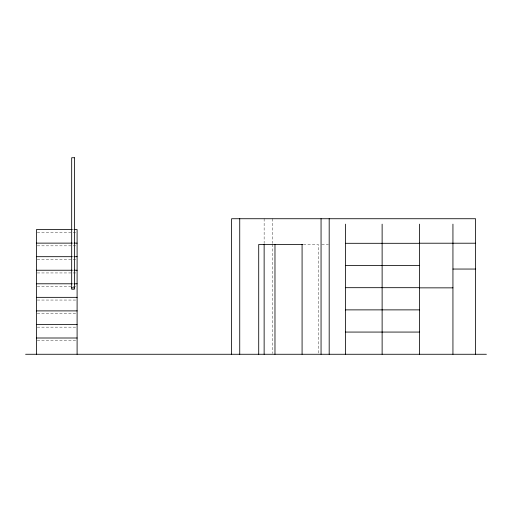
<?xml version="1.0" encoding="UTF-8"?>
<svg xmlns="http://www.w3.org/2000/svg" width="512" height="512" viewBox="0 0 512 512"><rect width="100%" height="100%" fill="white"/><g stroke="black" fill="none" stroke-linecap="round" stroke-linejoin="round"><path stroke-width="0.38" stroke-dasharray="2.56 1.92" d="M37.242 232.288L72.32 232.288M73.114 232.288L77.101 232.288M303.36 244.486L318.342 244.486L318.342 354.266M321.792 244.486L328.448 244.486M37.242 245.843L72.32 245.843M73.114 245.843L77.101 245.843M37.242 259.392L72.32 259.392M73.114 259.392L77.101 259.392M37.242 272.947L72.32 272.947M73.114 272.947L77.101 272.947M37.242 286.502L72.32 286.502M73.114 286.502L77.101 286.502M37.242 300.051L77.101 300.051M37.242 313.606L77.101 313.606M37.242 327.155L77.101 327.155M37.242 340.71L77.101 340.71M272.262 218.733L272.262 243.45M272.262 244.243L272.262 353.466M264.134 218.733L264.134 243.45"/><path stroke-width="0.77" d="M72.32 229.574L36.442 229.574L36.442 354.266M73.914 229.574L77.101 229.574L77.101 354.266M36.442 243.13L72.32 243.13M73.914 243.13L77.101 243.13M419.482 243.213L475.558 243.213M345.446 243.302L419.482 243.302M302.573 244.486L258.714 244.486L258.714 354.266M36.442 256.685L72.32 256.685M73.914 256.685L77.101 256.685M345.446 265.491L419.482 265.491M452.941 269.05L475.558 269.05M36.442 270.234L72.32 270.234M73.914 270.234L77.101 270.234M36.442 283.789L72.32 283.789M73.914 283.789L77.101 283.789M345.446 287.686L419.482 287.686M71.68 287.846L74.394 287.846M419.482 287.853L452.941 287.853M36.442 297.344L77.101 297.344M345.446 309.875L419.482 309.875M36.442 310.893L77.101 310.893M36.442 324.448L77.101 324.448M345.446 332.07L419.482 332.07M36.442 338.003L77.101 338.003M25.6 354.266L486.4 354.266M475.558 354.266L475.558 218.733L231.603 218.733L231.603 354.266M452.941 224.154L452.941 354.266M419.482 224.154L419.482 354.266M382.125 224.154L382.125 354.266M345.446 224.154L345.446 354.266M329.184 218.733L329.184 354.266M321.056 218.733L321.056 354.266M302.08 244.486L302.08 354.266M274.976 244.486L274.976 354.266M264.134 244.243L264.134 354.266M239.738 218.733L239.738 354.266M74.394 157.734L71.68 157.734L71.68 289.21L74.394 289.21L74.394 157.734"/></g></svg>
